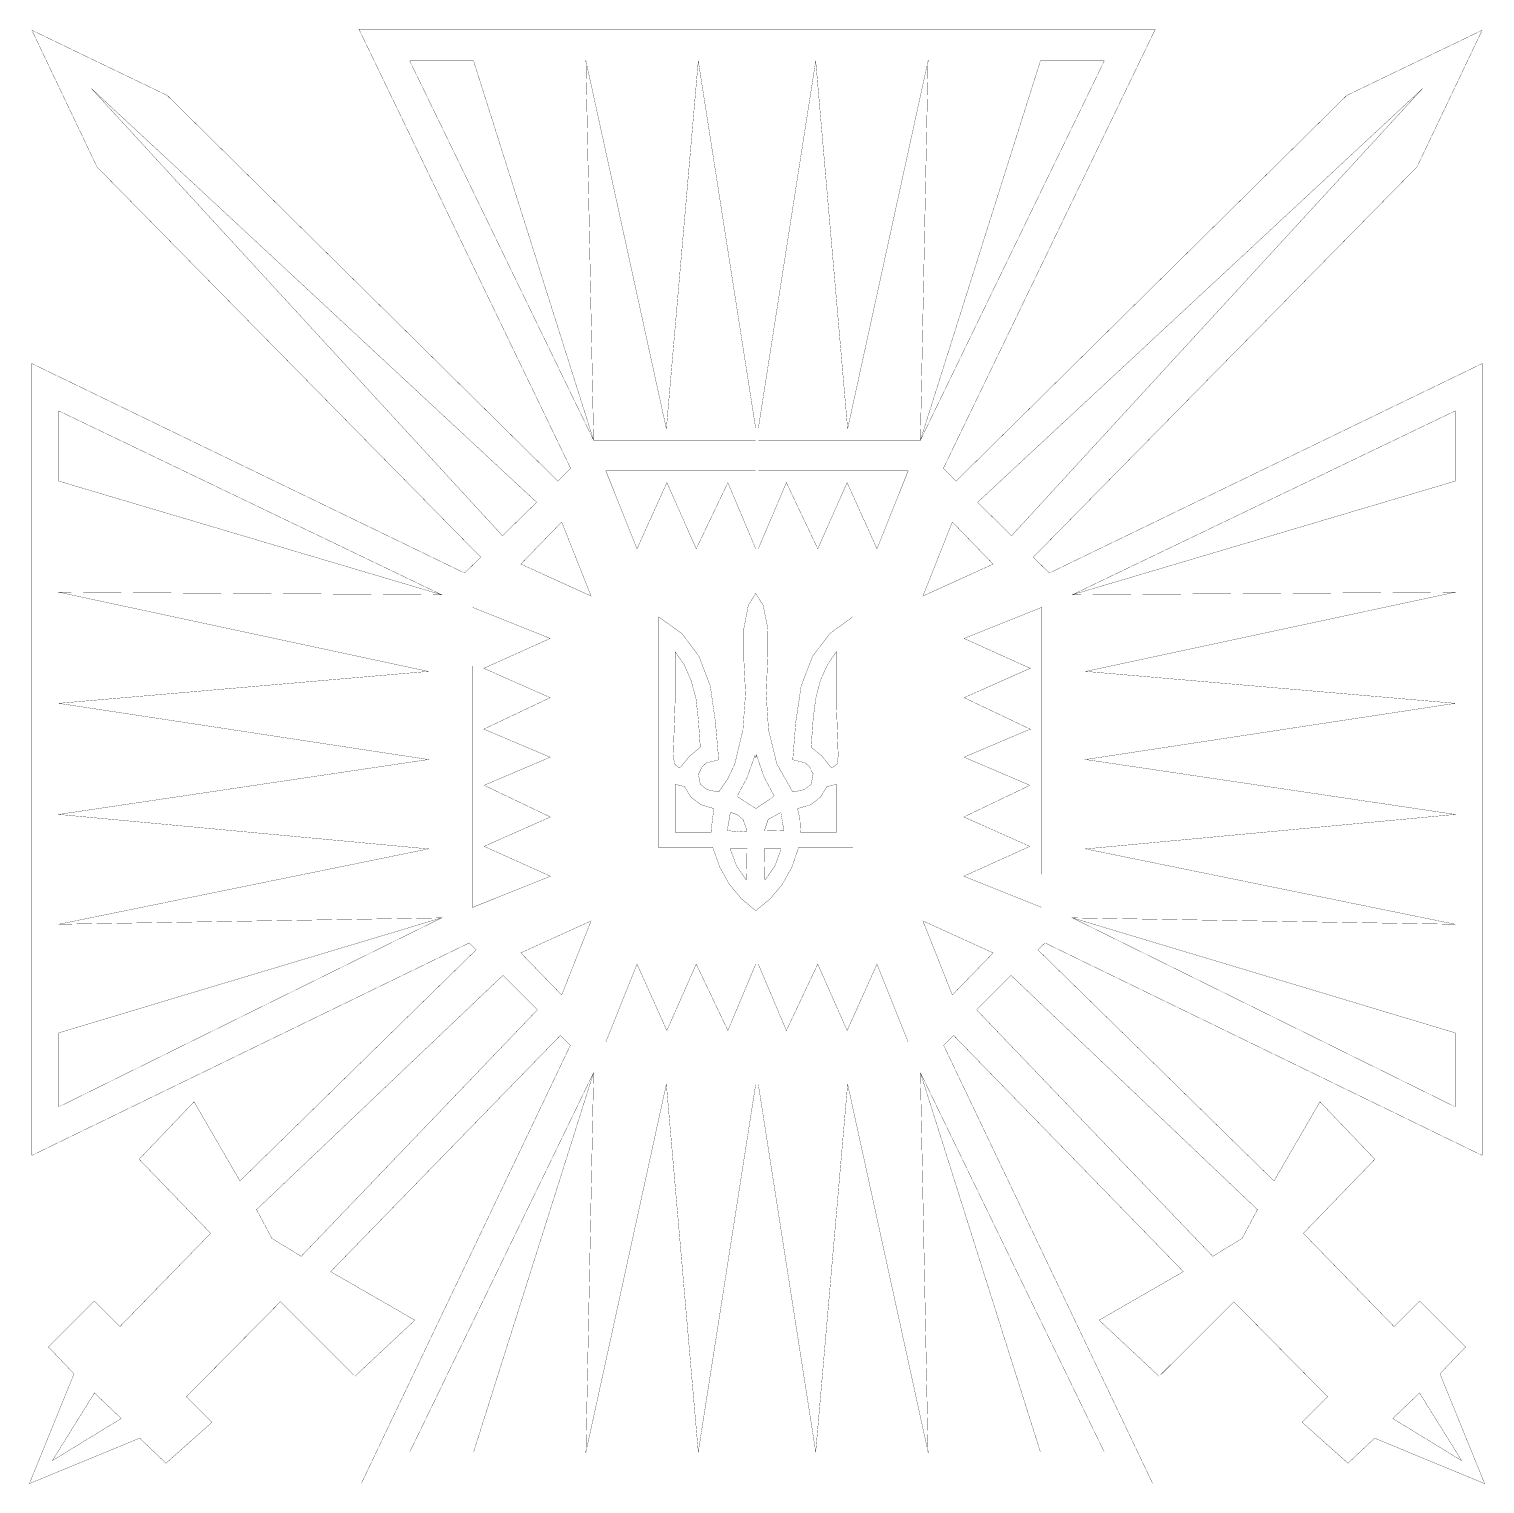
# Model space of a CAD drawing. Extents: x 149 to 5851, y 19 to 5714.
import ezdxf

# ---------------------------------------------------------------- set-up
doc = ezdxf.new("R2010")
doc.units = 0

msp = doc.modelspace()

# ---------------------------------------------------------------- linework, layer by layer
at = {"color": 7, "const_width": 1}
for points in [[(160, 1305), (160, 4405), (1855, 3585), (1918, 3647), (415, 5175), (160, 5710), (690, 5455), (2220, 3945), (2270, 3995), (1441, 5714), (4560, 5714), (3730, 3995), (3780, 3945), (5310, 5455), (5840, 5710), (5585, 5175), (4082, 3647), (4145, 3585), (5840, 4405), (5840, 1305)], [(2360, 4105), (1640, 5590), (1890, 5590), (2360, 4105), (2330, 5590), (2645, 4150), (2770, 5590), (2995, 4150)], [(3640, 4105), (3670, 5590), (3355, 4150), (3230, 5590), (3005, 4150)], [(4110, 5590), (3640, 4105), (4360, 5590), (4110, 5590)], [(2137, 3862), (395, 5480), (2003, 3731), (2137, 3862)], [(3864, 3862), (5605, 5480), (3997, 3731), (3864, 3862)], [(1765, 2235), (265, 1495), (265, 1785), (1765, 2235), (265, 2210), (1713, 2505), (265, 2640), (1713, 2855), (265, 3075), (1713, 3200), (265, 3510), (1765, 3500), (265, 3945), (265, 4220), (1765, 3500)], [(5735, 4220), (4235, 3500), (5735, 3945), (5735, 4220)], [(2360, 4105), (2995, 4105)], [(3640, 4105), (3005, 4105)], [(2995, 3985), (2408, 3985), (2530, 3680), (2647, 3939), (2647, 3940), (2647, 3939), (2762, 3680), (2886, 3939), (2886, 3940), (2886, 3939), (2995, 3680)], [(3005, 3985), (3592, 3985), (3470, 3680), (3353, 3939), (3238, 3680), (3115, 3939), (3005, 3680)], [(3115, 3940), (3114, 3940), (3115, 3939), (3115, 3940)], [(3353, 3939), (3354, 3940), (3353, 3940), (3353, 3939)], [(2350, 3495), (2235, 3785), (2075, 3620), (2350, 3495)], [(3925, 3620), (3650, 3495), (3765, 3785), (3925, 3620)], [(1765, 3500), (1765, 2235)], [(3376, 3414), (3285, 3348), (3217, 3258), (3173, 3143), (3152, 3003), (3140, 2854), (3189, 2842), (3206, 2826), (3218, 2801), (3220, 2800), (3213, 2762), (3212, 2758), (3185, 2737), (3144, 2728), (3140, 2728), (3078, 2837), (3045, 2972), (3036, 3112), (3042, 3257), (3043, 3365), (3024, 3459), (2995, 3505), (2966, 3459), (2948, 3365), (2948, 3257), (2955, 3112), (2945, 2972), (2913, 2837), (2886, 2780), (2850, 2728), (2846, 2728), (2805, 2737), (2778, 2758), (2777, 2762), (2770, 2800), (2772, 2801), (2785, 2826), (2802, 2842), (2850, 2854), (2837, 3003), (2817, 3143), (2773, 3258), (2706, 3348), (2614, 3414), (2614, 3193), (2614, 2511), (2618, 2511), (2827, 2511), (2828, 2507), (2855, 2432), (2892, 2366), (2939, 2310), (2995, 2263), (3052, 2310), (3099, 2366), (3136, 2432), (3162, 2507), (3163, 2511), (3372, 2511), (3376, 2511), (3376, 3193), (3376, 3414)], [(4235, 2235), (5735, 2210), (4287, 2505), (5735, 2640), (4287, 2855), (5735, 3075), (4287, 3200), (5735, 3510), (4235, 3500)], [(4235, 3500), (4235, 2235)], [(1930, 2974), (2190, 3097), (1930, 3212), (1930, 3213), (1930, 3212), (2190, 3329), (1885, 3451), (1886, 2276), (2191, 2398), (1931, 2515), (2191, 2630), (1931, 2754), (2190, 2864), (1930, 2974), (1930, 2973), (1930, 2974)], [(4070, 2974), (3811, 2864), (4069, 2754), (4070, 2754), (4069, 2754), (3810, 2630), (4069, 2515), (4070, 2515), (4069, 2515), (3810, 2398), (4115, 2276), (4116, 3451), (3811, 3329), (4070, 3212), (4071, 3213), (4071, 3212), (4070, 3212), (3811, 3097), (4070, 2974), (4071, 2974), (4071, 2973), (4070, 2974)], [(2679, 3277), (2715, 3226), (2742, 3164), (2761, 3094), (2770, 3014), (2778, 2903), (2737, 2869), (2701, 2826), (2694, 2823), (2677, 2838), (2672, 2869), (2679, 3075), (2679, 3277)], [(3311, 3277), (3276, 3226), (3248, 3164), (3230, 3094), (3220, 3014), (3212, 2903), (3254, 2869), (3288, 2826), (3296, 2823), (3314, 2838), (3318, 2869), (3311, 3075), (3311, 3277)], [(3067, 2713), (3028, 2786), (2999, 2869), (2999, 2873), (2995, 2862), (2991, 2873), (2991, 2869), (2962, 2786), (2923, 2713), (2923, 2710), (2995, 2663), (3066, 2710), (3067, 2713)], [(2679, 2758), (2716, 2749), (2735, 2718), (2742, 2707), (2780, 2678), (2831, 2663), (2820, 2575), (2820, 2571), (2682, 2571), (2679, 2571), (2679, 2754), (2679, 2758)], [(3311, 2754), (3311, 2758), (3274, 2749), (3255, 2718), (3248, 2707), (3211, 2678), (3159, 2663), (3168, 2623), (3170, 2575), (3170, 2571), (3307, 2571), (3311, 2571), (3311, 2754)], [(2960, 2579), (2961, 2575), (2923, 2572), (2885, 2577), (2884, 2579), (2895, 2644), (2896, 2648), (2923, 2639), (2943, 2622), (2945, 2621), (2960, 2579)], [(3029, 2575), (3105, 2577), (3105, 2579), (3094, 2644), (3094, 2648), (3047, 2622), (3044, 2621), (3030, 2579), (3029, 2575)], [(2896, 2507), (2957, 2507), (2961, 2507), (2959, 2385), (2957, 2385), (2920, 2438), (2896, 2503), (2896, 2507)], [(3029, 2507), (3031, 2385), (3033, 2385), (3070, 2438), (3094, 2503), (3094, 2507), (3033, 2507), (3029, 2507)], [(5735, 1785), (4235, 2235), (5735, 1495), (5735, 1785)], [(2350, 2223), (2235, 1933), (2075, 2098), (2350, 2223)], [(3650, 2223), (3765, 1933), (3925, 2098), (3650, 2223)], [(160, 1305), (1873, 2137), (1900, 2110)], [(1900, 2110), (975, 1205), (795, 1515), (580, 1290), (860, 1000), (505, 635)], [(5840, 1305), (4128, 2137), (4100, 2110)], [(4100, 2110), (5025, 1205), (5205, 1515), (5420, 1290), (5140, 1000), (5495, 635)], [(2995, 1749), (2408, 1749), (2530, 2054), (2647, 1794), (2762, 2054), (2886, 1794), (2995, 2054)], [(3005, 1749), (3592, 1749), (3470, 2054), (3353, 1794), (3354, 1794), (3353, 1794), (3238, 2054), (3115, 1794), (3114, 1794), (3115, 1794), (3005, 2054)], [(2140, 1875), (1215, 910), (1100, 980), (1040, 1093), (2005, 2010)], [(2005, 2010), (2140, 1875)], [(3860, 1875), (4785, 910), (4900, 980), (4960, 1093), (3995, 2010)], [(3995, 2010), (3860, 1875)], [(2230, 1775), (1330, 850), (1660, 660), (1425, 440)], [(2230, 1775), (2269, 1736)], [(3731, 1736), (3770, 1775)], [(3770, 1775), (4670, 850), (4340, 660), (4575, 440)], [(2269, 1736), (1450, 20)], [(4550, 20), (3731, 1736)], [(1890, 144), (2360, 1629), (1640, 144), (1890, 144)], [(2360, 1629), (2330, 144), (2645, 1584), (2770, 144), (2995, 1584)], [(2360, 1629), (2995, 1629)], [(3640, 1629), (4360, 144), (4110, 144), (3640, 1629), (3670, 144), (3355, 1584), (3230, 144), (3005, 1584)], [(3640, 1629), (3005, 1629)], [(405, 735), (225, 555), (325, 450), (150, 20), (582, 198), (685, 100), (865, 260)], [(505, 635), (405, 735)], [(765, 360), (1133, 732), (1420, 445)], [(5235, 360), (4868, 732), (4580, 445)], [(5595, 735), (5775, 555), (5675, 450), (5850, 20), (5419, 198), (5315, 100), (5135, 260)], [(5495, 635), (5595, 735)], [(510, 275), (240, 110), (405, 375), (510, 275)], [(865, 260), (765, 360)], [(5135, 260), (5235, 360)], [(5490, 275), (5760, 110), (5595, 375), (5490, 275)], [(4560, 20), (4550, 20), (1450, 20), (1441, 20)]]:
    msp.add_lwpolyline(points, dxfattribs=at)

doc.saveas('drawing.dxf')
